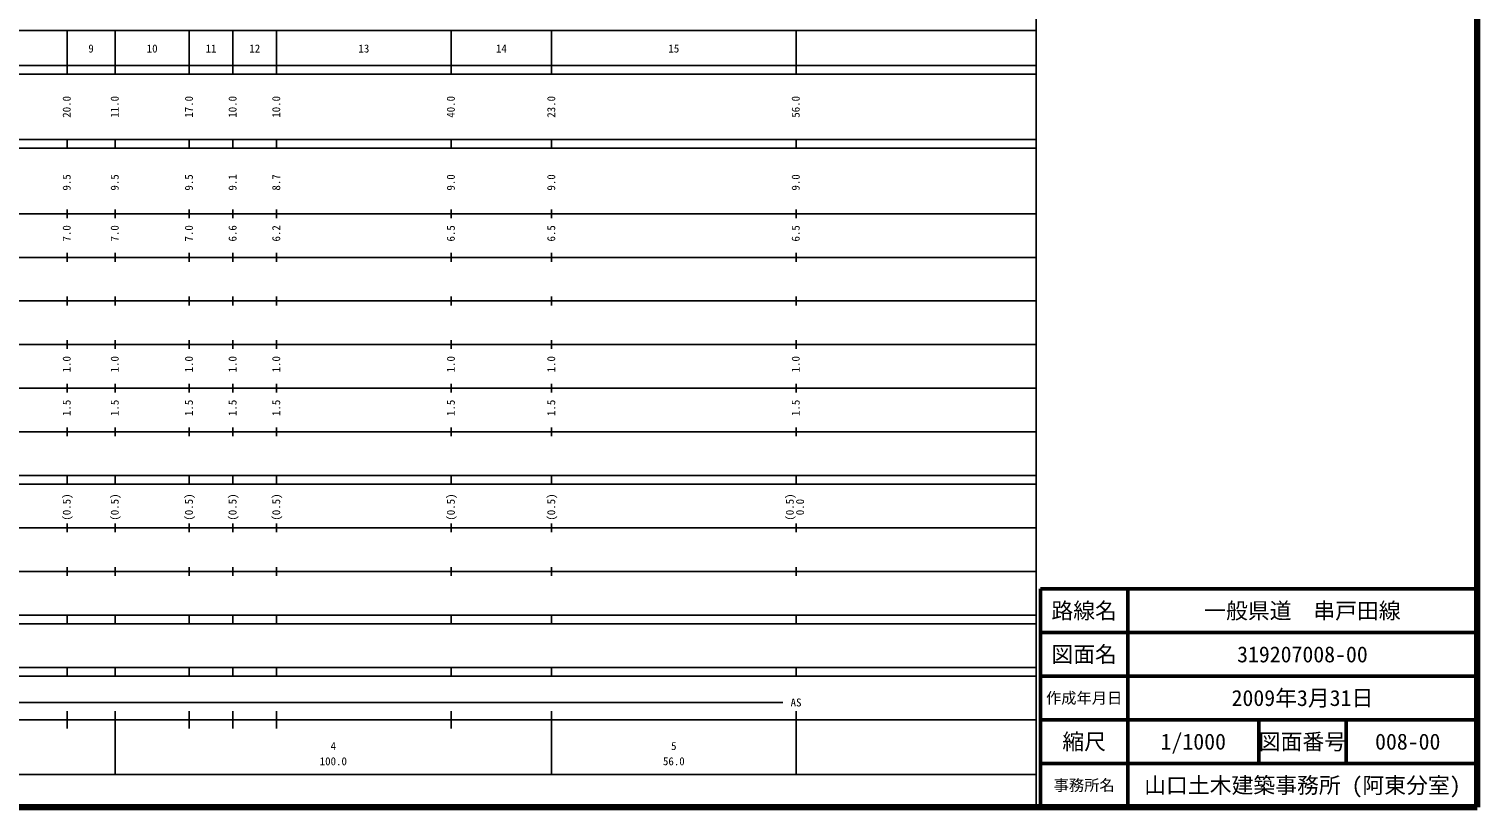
# Model space of a CAD drawing. Units: millimetres on the paper, enlarged 1000 times. Extents: x 40000 to 680000, y 20000 to 380000.
# Drawn here: x 348278 to 680000, y 20000 to 198357 of the extents above; entities that cross this region are included whole.
import ezdxf
from ezdxf.enums import TextEntityAlignment as Align

# ---------------------------------------------------------------- set-up
doc = ezdxf.new("R2010")
doc.units = ezdxf.units.MM
doc.header["$LTSCALE"] = 1000
for name, color, linetype, lineweight in [('M-TTL', 2, 'Continuous', 140), ('M-TTL-BAND', 7, 'Continuous', 25), ('M-TTL-FRAM', 2, 'Continuous', 50), ('M-TTL-LINE', 7, 'Continuous', 50)]:
    doc.layers.add(name, color=color, linetype=linetype, lineweight=lineweight)
doc.layers.add('M-TTL-TXT', color=7, linetype='Continuous')
doc.styles.add('ＭＳ ゴシック', font='')
doc.styles.get('ＭＳ ゴシック').set_extended_font_data('MS Gothic')

msp = doc.modelspace()

# ---------------------------------------------------------------- linework, layer by layer
at = {"layer": 'M-TTL'}
for p, q in [((680000, 20000), (680000, 380000)), ((40000, 20000), (680000, 20000))]:
    msp.add_line(p, q, dxfattribs=at)
at = {"layer": 'M-TTL-BAND'}
for p, q in [((579000, 20000), (579000, 370000)), ((68000, 198000), (579000, 198000)), ((357000, 188000), (357000, 198000)), ((368000, 188000), (368000, 198000)), ((385000, 188000), (385000, 198000)), ((395000, 188000), (395000, 198000)), ((405000, 188000), (405000, 198000)), ((445000, 188000), (445000, 198000)), ((468000, 188000), (468000, 198000)), ((524000, 188000), (524000, 198000)), ((40000, 190000), (579000, 190000)), ((40000, 188000), (579000, 188000)), ((40000, 173000), (579000, 173000)), ((357000, 171000), (357000, 173000)), ((368000, 171000), (368000, 173000)), ((385000, 171000), (385000, 173000)), ((395000, 171000), (395000, 173000)), ((405000, 171000), (405000, 173000)), ((445000, 171000), (445000, 173000)), ((468000, 171000), (468000, 173000)), ((524000, 171000), (524000, 173000)), ((40000, 171000), (579000, 171000)), ((40000, 156000), (579000, 156000)), ((357000, 155000), (357000, 157000)), ((368000, 155000), (368000, 157000)), ((385000, 155000), (385000, 157000)), ((395000, 155000), (395000, 157000)), ((405000, 155000), (405000, 157000)), ((445000, 155000), (445000, 157000)), ((468000, 155000), (468000, 157000)), ((524000, 155000), (524000, 157000)), ((46000, 146000), (579000, 146000)), ((357000, 145000), (357000, 147000)), ((368000, 145000), (368000, 147000)), ((385000, 145000), (385000, 147000)), ((395000, 145000), (395000, 147000)), ((405000, 145000), (405000, 147000)), ((445000, 145000), (445000, 147000)), ((468000, 145000), (468000, 147000)), ((524000, 145000), (524000, 147000)), ((357000, 135000), (357000, 137000)), ((368000, 135000), (368000, 137000)), ((385000, 135000), (385000, 137000)), ((395000, 135000), (395000, 137000)), ((405000, 135000), (405000, 137000)), ((445000, 135000), (445000, 137000)), ((468000, 135000), (468000, 137000)), ((524000, 135000), (524000, 137000)), ((52000, 136000), (579000, 136000)), ((357000, 125000), (357000, 127000)), ((368000, 125000), (368000, 127000)), ((385000, 125000), (385000, 127000)), ((395000, 125000), (395000, 127000)), ((405000, 125000), (405000, 127000)), ((445000, 125000), (445000, 127000)), ((468000, 125000), (468000, 127000)), ((524000, 125000), (524000, 127000)), ((46000, 126000), (579000, 126000)), ((357000, 115000), (357000, 117000)), ((368000, 115000), (368000, 117000)), ((385000, 115000), (385000, 117000)), ((395000, 115000), (395000, 117000)), ((405000, 115000), (405000, 117000)), ((445000, 115000), (445000, 117000)), ((468000, 115000), (468000, 117000)), ((524000, 115000), (524000, 117000)), ((52000, 116000), (579000, 116000)), ((357000, 105000), (357000, 107000)), ((368000, 105000), (368000, 107000)), ((385000, 105000), (385000, 107000)), ((395000, 105000), (395000, 107000)), ((405000, 105000), (405000, 107000)), ((445000, 105000), (445000, 107000)), ((468000, 105000), (468000, 107000)), ((524000, 105000), (524000, 107000)), ((46000, 106000), (579000, 106000)), ((40000, 96000), (579000, 96000)), ((40000, 94000), (579000, 94000)), ((357000, 94000), (357000, 96000)), ((368000, 94000), (368000, 96000)), ((385000, 94000), (385000, 96000)), ((395000, 94000), (395000, 96000)), ((405000, 94000), (405000, 96000)), ((445000, 94000), (445000, 96000)), ((468000, 94000), (468000, 96000)), ((524000, 94000), (524000, 96000)), ((49000, 84000), (579000, 84000)), ((357000, 83000), (357000, 85000)), ((368000, 83000), (368000, 85000)), ((385000, 83000), (385000, 85000)), ((395000, 83000), (395000, 85000)), ((405000, 83000), (405000, 85000)), ((445000, 83000), (445000, 85000)), ((468000, 83000), (468000, 85000)), ((524000, 83000), (524000, 85000)), ((40000, 74000), (579000, 74000)), ((357000, 73000), (357000, 75000)), ((368000, 73000), (368000, 75000)), ((385000, 73000), (385000, 75000)), ((395000, 73000), (395000, 75000)), ((405000, 73000), (405000, 75000)), ((445000, 73000), (445000, 75000)), ((468000, 73000), (468000, 75000)), ((524000, 73000), (524000, 75000)), ((40000, 64000), (579000, 64000)), ((357000, 62000), (357000, 64000)), ((368000, 62000), (368000, 64000)), ((385000, 62000), (385000, 64000)), ((395000, 62000), (395000, 64000)), ((405000, 62000), (405000, 64000)), ((445000, 62000), (445000, 64000)), ((468000, 62000), (468000, 64000)), ((524000, 62000), (524000, 64000)), ((40000, 62000), (579000, 62000)), ((40000, 52000), (579000, 52000)), ((40000, 50000), (579000, 50000)), ((357000, 50000), (357000, 52000)), ((368000, 50000), (368000, 52000)), ((385000, 50000), (385000, 52000)), ((395000, 50000), (395000, 52000)), ((405000, 50000), (405000, 52000)), ((445000, 50000), (445000, 52000)), ((468000, 50000), (468000, 52000)), ((524000, 50000), (524000, 52000)), ((71000, 44000), (521000, 44000)), ((40000, 40000), (579000, 40000)), ((357000, 38000), (357000, 42000)), ((368000, 27500), (368000, 42000)), ((385000, 38000), (385000, 42000)), ((395000, 38000), (395000, 42000)), ((405000, 38000), (405000, 42000)), ((445000, 38000), (445000, 42000)), ((468000, 27500), (468000, 42000)), ((524000, 27500), (524000, 42000)), ((68000, 27500), (579000, 27500))]:
    msp.add_line(p, q, dxfattribs=at)
at = {"layer": 'M-TTL-FRAM'}
for p, q in [((680000, 70000), (580000, 70000)), ((580000, 70000), (580000, 20000))]:
    msp.add_line(p, q, dxfattribs=at)
at = {"layer": 'M-TTL-LINE'}
for p, q in [((600000, 70000), (600000, 20000)), ((680000, 60000), (580000, 60000)), ((680000, 50000), (580000, 50000)), ((680000, 40000), (580000, 40000)), ((630000, 40000), (630000, 30000)), ((650000, 40000), (650000, 30000)), ((680000, 30000), (580000, 30000))]:
    msp.add_line(p, q, dxfattribs=at)

# ---------------------------------------------------------------- texts
at = {"layer": 'M-TTL-BAND', "style": 'ＭＳ ゴシック'}
for s, p in [('9', (362500, 192405)), ('10', (376500, 192405)), ('11', (390000, 192405)), ('12', (400000, 192405)), ('13', (425000, 192405)), ('14', (456500, 192405)), ('15', (496000, 192405)), ('AS', (524000, 42500)), ('4', (418000, 32523)), ('5', (496000, 32523)), ('100.0', (418000, 29033)), ('56.0', (496000, 29033))]:
    msp.add_text(s, height=1833, dxfattribs=at).set_placement(p, align=Align.BOTTOM_CENTER)
for s, p in [('20.0', (358378, 180500)), ('11.0', (369378, 180500)), ('17.0', (386378, 180500)), ('10.0', (396378, 180500)), ('10.0', (406378, 180500)), ('40.0', (446378, 180500)), ('23.0', (469378, 180500)), ('56.0', (525378, 180500)), ('9.5', (358378, 163174)), ('9.5', (369378, 163174)), ('9.5', (386378, 163174)), ('9.1', (396378, 163174)), ('8.7', (406378, 163174)), ('9.0', (446378, 163174)), ('9.0', (469378, 163174)), ('9.0', (525378, 163174)), ('7.0', (358378, 151500)), ('7.0', (369378, 151500)), ('7.0', (386378, 151500)), ('6.6', (396378, 151500)), ('6.2', (406378, 151500)), ('6.5', (446378, 151500)), ('6.5', (469378, 151500)), ('6.5', (525378, 151500)), ('1.0', (358378, 121500)), ('1.0', (369378, 121500)), ('1.0', (386378, 121500)), ('1.0', (396378, 121500)), ('1.0', (406378, 121500)), ('1.0', (446378, 121500)), ('1.0', (469378, 121500)), ('1.0', (525378, 121500)), ('1.5', (358378, 111500)), ('1.5', (369378, 111500)), ('1.5', (386378, 111500)), ('1.5', (396378, 111500)), ('1.5', (406378, 111500)), ('1.5', (446378, 111500)), ('1.5', (469378, 111500)), ('1.5', (525378, 111500)), ('(0.5)', (358378, 88764)), ('(0.5)', (369378, 88764)), ('(0.5)', (386378, 88764)), ('(0.5)', (396378, 88764)), ('(0.5)', (406378, 88764)), ('(0.5)', (446378, 88764)), ('(0.5)', (469378, 88764)), ('(0.5)', (524028, 88764)), ('0.0', (526373, 88764))]:
    msp.add_text(s, height=1833, rotation=90, dxfattribs=at).set_placement(p, align=Align.BOTTOM_CENTER)
at = {"layer": 'M-TTL-TXT', "style": 'ＭＳ ゴシック'}
for s, height, p in [('路線名', 3666, (590000, 65000)), ('路線名', 3666, (590000, 65000)), ('一般県道\u3000串戸田線', 3666, (640000, 65000)), ('図面名', 3666, (590000, 55000)), ('図面名', 3666, (590000, 55000)), ('319207008-00', 3666, (640000, 55000)), ('作成年月日', 2566, (590000, 45000)), ('作成年月日', 2566, (590000, 45000)), ('2009年3月31日', 3666, (640000, 45000)), ('縮尺', 3666, (590000, 35000)), ('縮尺', 3666, (590000, 35000)), ('1/1000', 3666, (615000, 35000)), ('図面番号', 3666, (640000, 35000)), ('図面番号', 3666, (640000, 35000)), ('008-00', 3666, (664125, 35000)), ('事務所名', 2566, (590000, 25000)), ('事務所名', 2566, (590000, 25000)), ('山口土木建築事務所 (阿東分室)', 3666, (640000, 25000))]:
    msp.add_text(s, height=height, dxfattribs=at).set_placement(p, align=Align.MIDDLE_CENTER)

doc.saveas('drawing.dxf')
